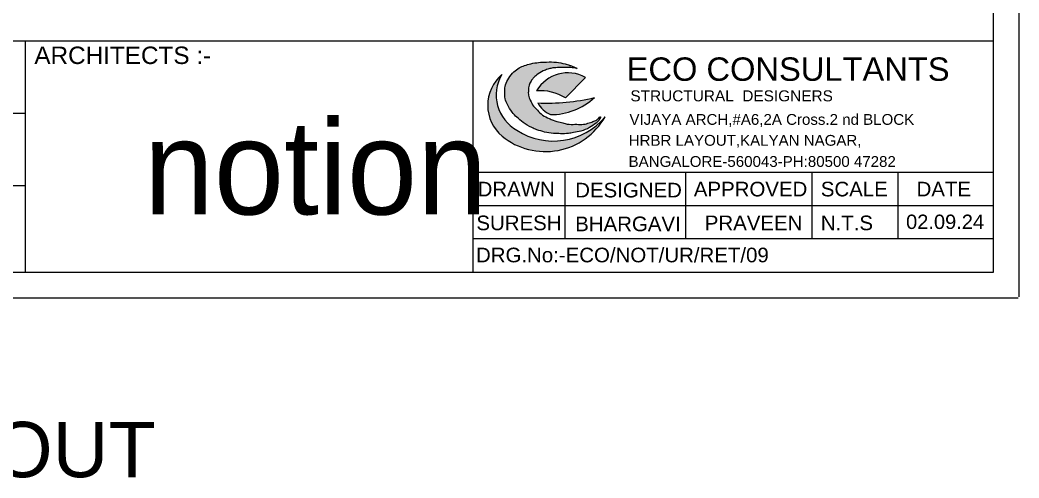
# Model space of a CAD drawing. Extents: x 1878645 to 3043969, y -1160829 to -603973.
# Drawn here: x 2825790 to 2857252, y -790087 to -775671 of the extents above; entities that cross this region are included whole.
import ezdxf

# ---------------------------------------------------------------- set-up
doc = ezdxf.new("R2010")
doc.units = 0
doc.header["$LTSCALE"] = 100
doc.layers.add('A-ANNO-TEXT', color=8, linetype='Continuous')
doc.layers.add('COLUMN-NO', color=7, linetype='Continuous')
doc.styles.add('ARIAL', font='arial.ttf')
doc.styles.get("Standard").update_dxf_attribs({"font": 'verdana.ttf'})
doc.styles.add('Style-font003', font='arial.ttf')

# ---------------------------------------------------------------- blocks, each defined once
blk = doc.blocks.new('A$C03881B15')
h = blk.add_hatch(color=86)
edge = h.paths.add_edge_path()
edge.add_spline(control_points=[(80.13, 74.41), (78.85, 75), (76.69, 76), (73.1, 77.43), (68.18, 78.81), (61.26, 80.31), (50.9, 80.22), (41.22, 79.59), (33.08, 77.17), (27.87, 74.93), (22.82, 71.27), (18.86, 65.95), (15.44, 60.15), (15.18, 53.72), (15.1, 47.58), (18.03, 41.39), (21.16, 35.51), (26.32, 30.5), (31.99, 25.53), (38.13, 21.89), (44.74, 19.25), (51.16, 17.26), (58.33, 16.06), (65.45, 16.02), (71.55, 15.89), (77.51, 17.26), (84.07, 18.16), (90.9, 20.98), (96.88, 25.11), (99.82, 27.85), (101.76, 32.3), (97.95, 28.47), (95.29, 27.07), (90.7, 25.57), (85.71, 24), (79.61, 24.63), (74.11, 24.11), (69.12, 25.03), (64.34, 26.36), (59.38, 27.61), (54.15, 29.86), (48.99, 32.35), (44.79, 36.67), (40.7, 40.84), (38.23, 45.5), (36.25, 50.18), (36.39, 54.8), (36.72, 59.25), (38.65, 62.9), (40.96, 66.04), (44.55, 69.15), (48.83, 72.15), (53.58, 73.58), (57.36, 74.9), (61.86, 75.08), (66.86, 75.47), (72.1, 75.08), (76.47, 75.16), (79.05, 74.63), (80.13, 74.41)], knot_values=[0, 0, 0, 0, 4.246861, 7.151323, 11.574121, 19.568641, 28.284106, 42.532398, 48.483783, 53.661456, 59.51565, 66.913681, 73.498071, 79.210966, 85.953473, 91.616477, 99.444488, 105.843059, 113.009162, 122.067605, 127.0701, 134.32743, 142.216889, 148.745282, 155.694438, 160.400867, 167.046747, 175.449227, 182.569509, 187.795037, 189.591977, 192.748202, 196.718591, 201.178225, 206.385034, 212.489071, 219.22456, 222.909441, 227.611665, 234.117384, 238.200733, 244.721149, 251.073285, 256.13887, 262.138806, 266.82668, 271.11882, 275.84401, 280.031219, 283.282413, 287.51717, 294.218602, 298.74557, 302.327722, 306.174014, 312.165346, 317.363286, 321.907225, 325.229978, 325.229978, 325.229978, 325.229978], degree=3, periodic=0)
for points in [[(12.6, 68.89, 0.461258), (12.85, 13.7, 0.462447), (105.12, 31.11, -0.379805), (26.12, 19.06, -0.421297)], [(87.5, 66.42, 0.406571), (43.8, 54.37, -0.163156), (69.65, 47.96)], [(95.68, 48.32, -0.068364), (44.78, 43.49, 0.15409), (56.2, 33.05, 0.189191)]]:
    blk.add_hatch(color=8).paths.add_polyline_path(points)
at = {"color": 8}
blk.add_line((69.65, 47.96), (87.5, 66.42), dxfattribs=at)
for centre, radius, start, end in [((36.28, 41.4), 36.28, 130.73376, 229.78127), ((43.68, 50.57), 36.08, 149.48206, 240.8643), ((71.84, 37.97), 32.48, 61.17081, 149.67179), ((47.18, 12.61), 41.89, 57.55821, 94.62417), ((52.66, 231.17), 187.84, 267.5961, 283.23961), ((56.49, 90.98), 57.93, 269.72004, 312.57295), ((67.03, 56.37), 25.71, 210.05787, 245.09714), ((51.59, 61.61), 61.61, 231.04983, 330.32193), ((58.83, 69.58), 60.19, 237.0781, 320.26627)]:
    blk.add_arc(centre, radius, start, end, dxfattribs=at)
at = {"color": 86}
blk.add_spline([(80.13, 74.41), (76.26, 76.15), (73.56, 77.2), (69.31, 78.46), (61.47, 79.98), (52.75, 80.18), (38.58, 78.67), (32.88, 76.98), (28.15, 74.86), (23.43, 71.4), (18.8, 65.63), (15.85, 59.74), (15.22, 54.07), (15.64, 47.34), (17.75, 42.08), (21.75, 35.35), (26.17, 30.72), (31.64, 26.1), (39.43, 21.47), (44.06, 19.58), (51, 17.47), (58.79, 16.21), (65.32, 16), (72.26, 16.21), (76.89, 17.05), (83.42, 18.32), (91.21, 21.47), (97.1, 25.47), (100.47, 29.46), (101.1, 31.14), (98.57, 29.25), (95.2, 27.15), (90.99, 25.68), (85.94, 24.41), (79.84, 24.41), (73.1, 24.41), (69.47, 25.01), (64.91, 26.18), (58.67, 28), (54.89, 29.57), (49.17, 32.69), (44.48, 36.98), (41.1, 40.75), (38.11, 45.95), (36.55, 50.37), (36.42, 54.66), (37.07, 59.34), (38.89, 63.11), (40.84, 65.71), (43.96, 68.57), (49.61, 72.18), (53.87, 73.7), (57.31, 74.7), (61.14, 75.07), (67.13, 75.33), (72.32, 75.15), (76.86, 74.98), (80.13, 74.41)], degree=3, dxfattribs=at)

msp = doc.modelspace()

# ---------------------------------------------------------------- linework, layer by layer
at = {"color": 35}
for p, q in [((2857252.27425, -784385.00362), (2857252.27425, -720480.70445)), ((2769286.96773, -784416.01007), (2857221.2678, -784416.01007))]:
    msp.add_line(p, q, dxfattribs=at)
for p, q in [((2856446.10648, -783609.8423), (2856446.10648, -721286.87222)), ((2856446.10648, -776342.53202), (2770868.29682, -776342.53202)), ((2825968.38325, -783609.8423), (2825968.38325, -776358.08015)), ((2840057.41951, -783609.8423), (2840057.41951, -776358.08015)), ((2825968.38325, -778616.87484), (2804752.04224, -778616.87484)), ((2856446.10648, -780470.43896), (2840057.41951, -780470.43896)), ((2842945.50571, -780470.43896), (2842945.50571, -782563.37452)), ((2846750.64987, -780470.43896), (2846750.64987, -782563.37452)), ((2846750.64987, -780470.43896), (2846750.64987, -782563.37452)), ((2850724.22727, -780470.43896), (2850724.22727, -782563.37452)), ((2853433.71107, -780470.43896), (2853433.71107, -782563.37452)), ((2825968.38325, -780891.21766), (2804752.04224, -780891.21766)), ((2856446.10648, -781516.90674), (2840057.41951, -781516.90674)), ((2856446.10648, -782563.37452), (2840057.41951, -782563.37452)), ((2770093.1355, -783609.8423), (2856446.10648, -783609.8423))]:
    msp.add_line(p, q)

# ---------------------------------------------------------------- block references
at = {"color": 1, "xscale": 35.15328057475772, "yscale": 35.15328057475772, "zscale": 35.15328057475772}
msp.add_blockref('A$C03881B15', (2840520.83965, -779811.90585), dxfattribs=at)

# ---------------------------------------------------------------- texts
at = {"color": 86, "style": 'ARIAL'}
msp.add_text('ECO CONSULTANTS', height=736.3279889, dxfattribs=at).set_placement((2844894.15654, -777585.46955))
at = {"style": 'ARIAL'}
for s, height, p in [('STRUCTURAL  DESIGNERS ', 346.6878877, (2845013.44017, -778231.73586)), ('VIJAYA ARCH,#A6,2A Cross.2 nd BLOCK', 339.7541299, (2844984.28574, -778971.0811)), ('HRBR LAYOUT,KALYAN NAGAR,', 339.7541299, (2844960.32948, -779629.07545)), ('BANGALORE-560043-PH:80500 47282', 339.7541299, (2844956.96001, -780294.699)), ('DRAWN', 460.445824, (2840202.16937, -781223.58997)), ('DESIGNED', 460.445824, (2843275.41476, -781255.63429)), ('APPROVED', 460.445824, (2847011.10552, -781223.58997)), ('SCALE', 460.445824, (2851010.26651, -781223.2878)), ('DATE', 460.445824, (2854026.14691, -781223.2878)), ('SURESH', 460.445824, (2840163.91728, -782287.37263)), ('PRAVEEN', 460.445824, (2847356.98786, -782287.37263)), ('N.T.S', 460.445824, (2851010.26651, -782287.07046)), ('02.09.24', 451.845845, (2853695.41057, -782248.70391)), ('BHARGAVI', 460.445824, (2843275.41476, -782319.41695)), ('DRG.No:-ECO/NOT/UR/RET/09', 460.4458237, (2840152.08177, -783298.0197))]:
    msp.add_text(s, height=height, dxfattribs=at).set_placement(p)
at = {"color": 2, "style": 'ARIAL'}
msp.add_text('RETAINING WALL LAYOUT', height=1742.5580626, dxfattribs=at).set_placement((2799091.23109, -790062.22145))
at = {"layer": 'A-ANNO-TEXT', "insert": (2829689.81645, -778823.48654), "char_height": 2968.4504583, "width": 110018.0230473, "attachment_point": 1}
msp.add_mtext('\\pxql;{\\fNiagara Solid|b0|i0|c0|p82;\\C251;n\\C252;otio\\C251;n}', dxfattribs=at)
at = {"layer": 'COLUMN-NO', "style": 'Style-font003'}
msp.add_text('ARCHITECTS :- ', height=547.6890886, dxfattribs=at).set_placement((2826243.37063, -777056.0199))

doc.saveas('drawing.dxf')
